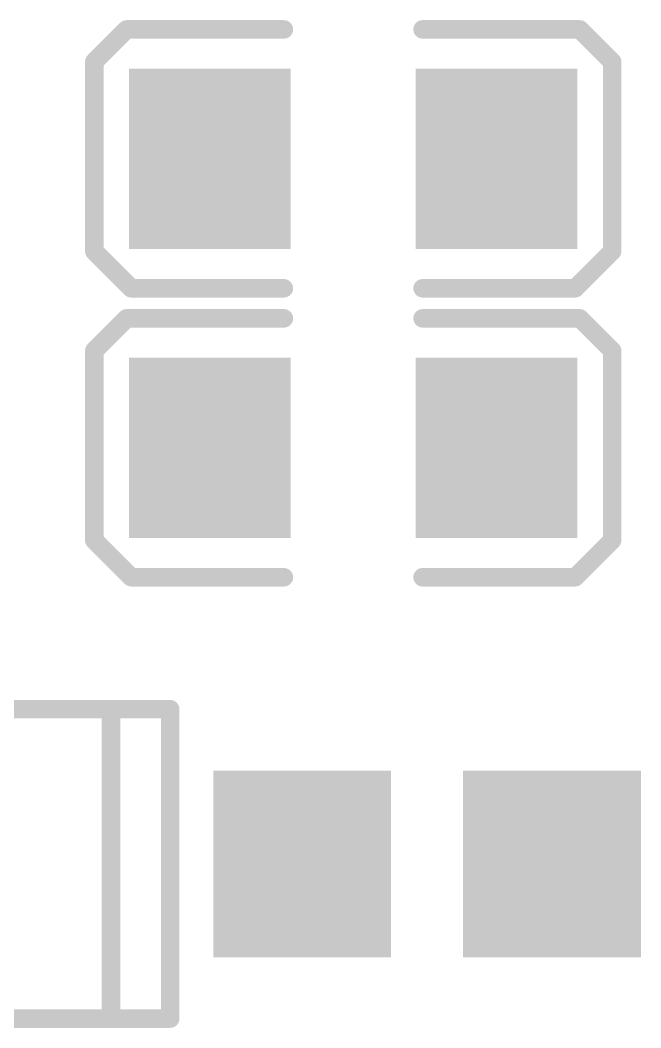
# Model space of a CAD drawing. Extents: x 17.3 to 58.6, y 21.7 to 91.7.
# Drawn here: x 35.83 to 39.24, y 34.39 to 39.93 of the extents above; entities that cross this region are included whole.
import ezdxf

# ---------------------------------------------------------------- set-up
doc = ezdxf.new("R2010")
doc.units = 0
doc.header["$MEASUREMENT"] = 0
doc.layers.get('0').update_dxf_attribs({"linetype": 'CONTINUOUS'})
doc.layers.add('SILKTOP_PHO', color=251, linetype='CONTINUOUS', true_color=0x636466)

# ---------------------------------------------------------------- blocks, each defined once
blk = doc.blocks.new('ROUND_16')
at = {"const_width": 0.0508}
blk.add_lwpolyline([(-0.0254, 0, 1), (0.0254, 0, 1)], format="xyb", close=True, dxfattribs=at)
blk = doc.blocks.new('RECTANGLE_53')
blk.add_solid([(0.4445, 0.4953), (0.4445, -0.4953), (-0.4445, 0.4953), (-0.4445, -0.4953)])
blk = doc.blocks.new('RECTANGLE_65')
blk.add_solid([(0.48806, 0.51308), (0.48806, -0.51308), (-0.48806, 0.51308), (-0.48806, -0.51308)])

msp = doc.modelspace()

# ---------------------------------------------------------------- linework, layer by layer
at = {"layer": 'SILKTOP_PHO', "color": 251, "true_color": 0x636466, "const_width": 0.1016}
for points in [[(36.4109, 39.874698), (36.2331, 39.696898)], [(37.2745, 39.874698), (36.4109, 39.874698)], [(38.0365, 39.874698), (38.9001, 39.874698)], [(38.9001, 39.874698), (39.0779, 39.696898)], [(36.2331, 39.696898), (36.2331, 38.655498)], [(39.0779, 39.696898), (39.0779, 38.655498)], [(36.2331, 38.655498), (36.4363, 38.452298)], [(39.0779, 38.655498), (38.8747, 38.452298)], [(36.4363, 38.452298), (37.2745, 38.452298)], [(38.8747, 38.452298), (38.0365, 38.452298)], [(36.4109, 38.287198), (36.2331, 38.109398)], [(37.2745, 38.287198), (36.4109, 38.287198)], [(38.0365, 38.287198), (38.9001, 38.287198)], [(38.9001, 38.287198), (39.0779, 38.109398)], [(36.2331, 38.109398), (36.2331, 37.067998)], [(39.0779, 38.109398), (39.0779, 37.067998)], [(36.2331, 37.067998), (36.4363, 36.864798)], [(39.0779, 37.067998), (38.8747, 36.864798)], [(36.4363, 36.864798), (37.2745, 36.864798)], [(38.8747, 36.864798), (38.0365, 36.864798)], [(34.949892, 36.139882), (36.649914, 36.139882)], [(36.325048, 34.440114), (36.325048, 36.139882)], [(36.649914, 36.139882), (36.649914, 34.440114)], [(36.649914, 34.440114), (34.949892, 34.440114)]]:
    msp.add_lwpolyline(points, dxfattribs=at)

# ---------------------------------------------------------------- block references
for name, p in [('RECTANGLE_53', (36.8681, 39.163498)), ('RECTANGLE_53', (38.4429, 39.163498)), ('RECTANGLE_53', (36.8681, 37.575998)), ('RECTANGLE_53', (38.4429, 37.575998)), ('RECTANGLE_65', (37.375084, 35.289998)), ('RECTANGLE_65', (38.747446, 35.289998))]:
    msp.add_blockref(name, p)
at = {"layer": 'SILKTOP_PHO', "color": 251, "true_color": 0x636466}
for p in [(36.4109, 39.874698), (37.2745, 39.874698), (38.0365, 39.874698), (38.9001, 39.874698), (36.2331, 39.696898), (39.0779, 39.696898), (36.2331, 38.655498), (39.0779, 38.655498), (36.4363, 38.452298), (37.2745, 38.452298), (38.0365, 38.452298), (38.8747, 38.452298), (36.4109, 38.287198), (37.2745, 38.287198), (38.0365, 38.287198), (38.9001, 38.287198), (36.2331, 38.109398), (39.0779, 38.109398), (36.2331, 37.067998), (39.0779, 37.067998), (36.4363, 36.864798), (37.2745, 36.864798), (38.0365, 36.864798), (38.8747, 36.864798), (36.325048, 36.139882), (36.649914, 36.139882), (36.325048, 34.440114), (36.649914, 34.440114), (36.649914, 34.440114)]:
    msp.add_blockref('ROUND_16', p, dxfattribs=at)

doc.saveas('drawing.dxf')
